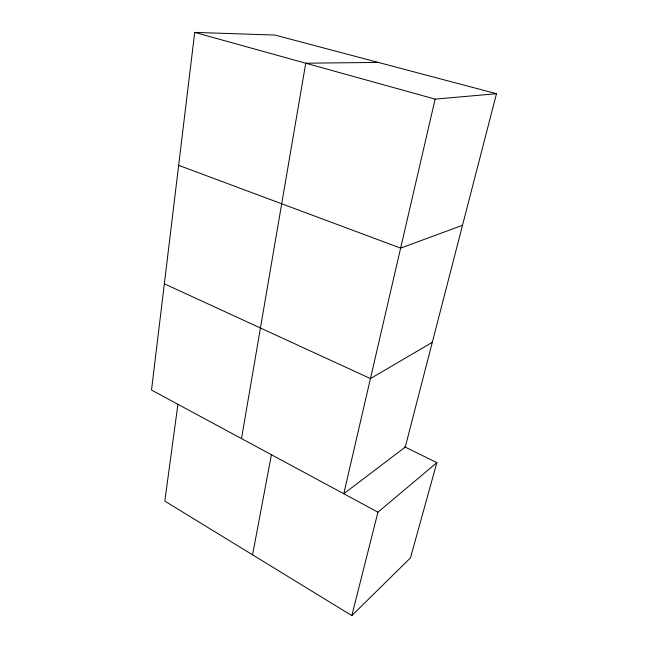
<?xml version="1.0" encoding="UTF-8"?>
<svg xmlns="http://www.w3.org/2000/svg" width="648" height="648" viewBox="0 0 648 648"><rect width="100%" height="100%" fill="white"/><g stroke="black" fill="none" stroke-linecap="round" stroke-linejoin="round"><path stroke-width="0.97" d="M496.49 93.717L435.132 99.12L343.772 493.744L405.235 447.112L496.49 93.717L274.906 35.057L194.708 32.4L151.511 390.056L377.946 512.171L436.857 462.648L404.441 446.715M177.917 404.295L164.811 501.115L351.832 615.6L410.451 557.912L436.857 462.648M241.51 438.599L305.751 63.212L378.246 62.41M252.566 554.834L271.423 454.726M351.832 615.6L377.946 512.171M432.289 342.33L370.437 378.586L164.341 283.808M462.51 225.293L400.634 248.127L178.654 165.337M194.708 32.4L435.132 99.12"/></g></svg>
